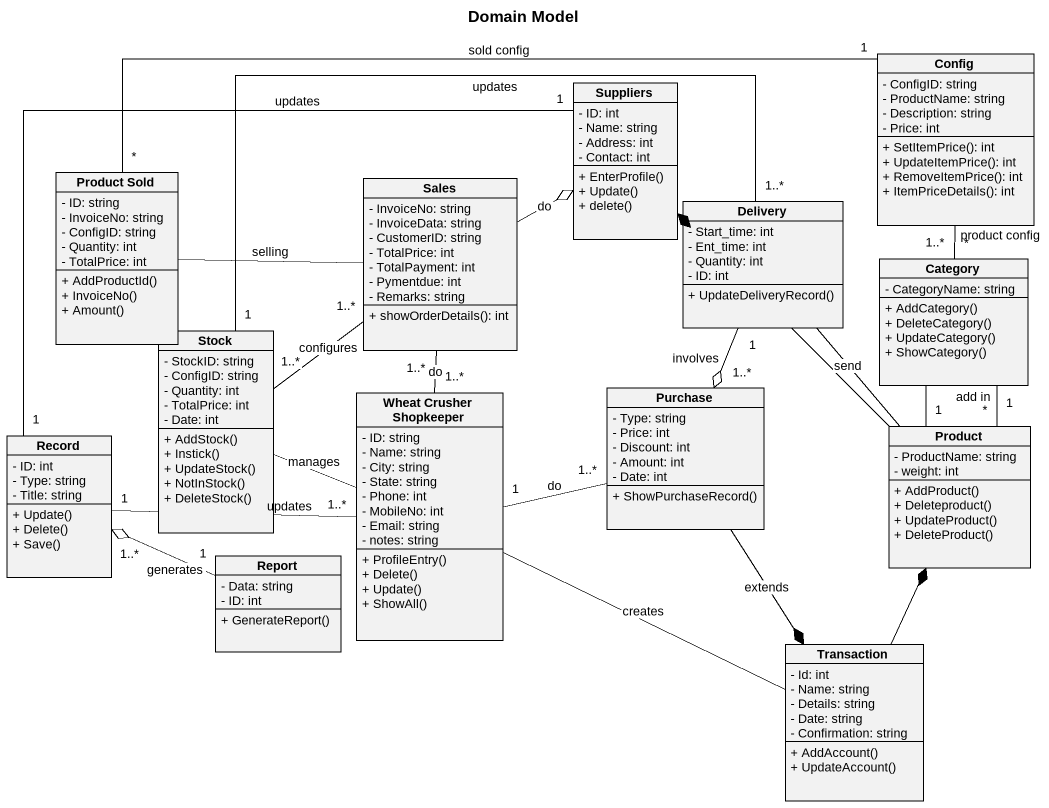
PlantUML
@startuml
title Domain Model
hide circle
hide empty members
skinparam classAttributeIconSize 0
class Config {
  - ConfigID: string
  - ProductName: string
  - Description: string
  - Price: int
  + SetItemPrice(): int
  + UpdateItemPrice(): int
  + RemoveItemPrice(): int
  + ItemPriceDetails(): int
}
class Suppliers {
  - ID: int
  - Name: string
  - Address: int
  - Contact: int
  + EnterProfile()
  + Update()
  + delete()
}
class "Product Sold" as Product_Sold {
  - ID: string
  - InvoiceNo: string
  - ConfigID: string
  - Quantity: int
  - TotalPrice: int
  + AddProductId()
  + InvoiceNo()
  + Amount()
}
class Sales {
  - InvoiceNo: string
  - InvoiceData: string
  - CustomerID: string
  - TotalPrice: int
  - TotalPayment: int
  - Pymentdue: int
  - Remarks: string
  + showOrderDetails(): int
}
class Delivery {
  - Start_time: int
  - Ent_time: int
  - Quantity: int
  - ID: int
  + UpdateDeliveryRecord()
}
class Category {
  - CategoryName: string
  + AddCategory()
  + DeleteCategory()
  + UpdateCategory()
  + ShowCategory()
}
class Stock {
  - StockID: string
  - ConfigID: string
  - Quantity: int
  - TotalPrice: int
  - Date: int
  + AddStock()
  + Instick()
  + UpdateStock()
  + NotInStock()
  + DeleteStock()
}
class Purchase {
  - Type: string
  - Price: int
  - Discount: int
  - Amount: int
  - Date: int
  + ShowPurchaseRecord()
}
class "Record" as Record_ {
  - ID: int
  - Type: string
  - Title: string
  + Update()
  + Delete()
  + Save()
}
class "Wheat Crusher Shopkeeper" as Wheat_Crusher_Shopkeeper {
  - ID: string
  - Name: string
  - City: string
  - State: string
  - Phone: int
  - MobileNo: int
  - Email: string
  - notes: string
  + ProfileEntry()
  + Delete()
  + Update()
  + ShowAll()
}
class Product {
  - ProductName: string
  - weight: int
  + AddProduct()
  + Deleteproduct()
  + UpdateProduct()
  + DeleteProduct()
}
class Report {
  - Data: string
  - ID: int
  + GenerateReport()
}
class Transaction {
  - Id: int
  - Name: string
  - Details: string
  - Date: string
  - Confirmation: string
  + AddAccount()
  + UpdateAccount()
}
Config "1" -left- "*" Product_Sold : sold config
Config "*" -- "1..*" Category : product config
Suppliers "1" -- "1" Record_ : updates
Sales -right-o Suppliers : do
Sales -left- Product_Sold : selling
Sales "1..*" -- "1..*" Stock : configures
Delivery "1..*" -left- "1" Stock : updates
Delivery "1" --o "1..*" Purchase : involves
Delivery -- Product : send
Category -- "1" Product
Category "1" -- "*" Product : add in
Purchase --* Transaction : extends
Wheat_Crusher_Shopkeeper "1..*" -up- "1..*" Sales : do
Wheat_Crusher_Shopkeeper -left- Stock : manages
Wheat_Crusher_Shopkeeper "1" -right- "1..*" Purchase : do
Wheat_Crusher_Shopkeeper "1..*" -left- "1" Record_ : updates
Wheat_Crusher_Shopkeeper -right- Transaction : creates
Product -up-* Suppliers
Report "1" -left-o "1..*" Record_ : generates
Transaction -up-* Product
@enduml
